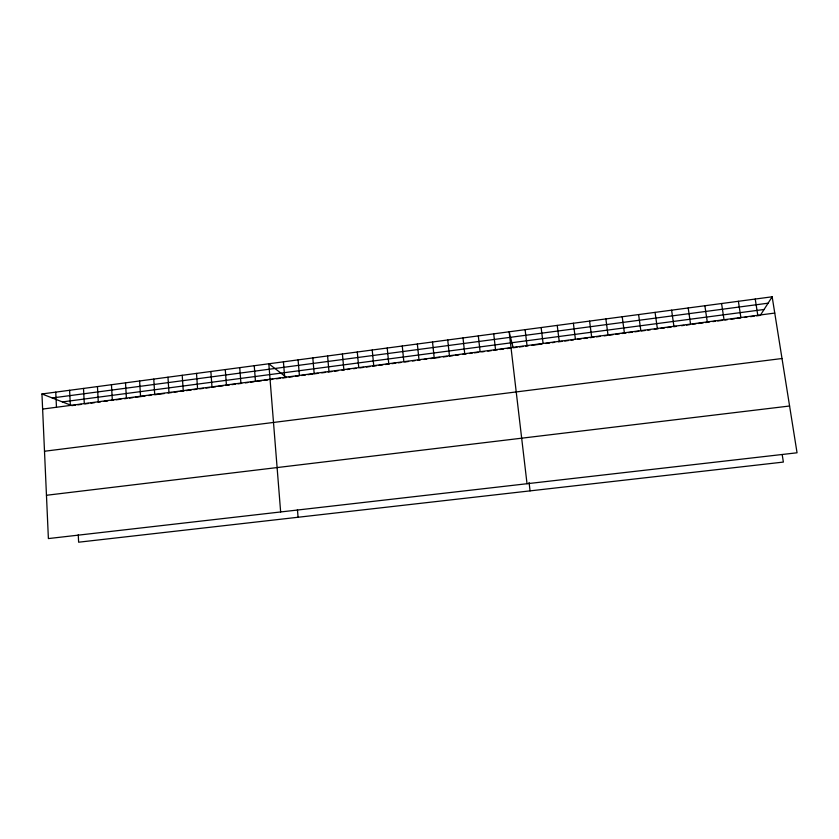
<?xml version="1.0" encoding="UTF-8"?>
<svg xmlns="http://www.w3.org/2000/svg" width="839" height="839" viewBox="0 0 839 839"><rect width="100%" height="100%" fill="white"/><g stroke="black" fill="none" stroke-linecap="round" stroke-linejoin="round"><path stroke-width="1.26" d="M772.163 296.796L797.05 452.787L48.389 538.575L41.95 393.963L772.163 296.796L760.312 315.38L756.642 315.852M52.228 397.959L768.084 303.194M62.411 401.912L764.056 309.497M42.621 409.075L774.754 313.073M75.489 405.143L71.923 405.615L41.95 393.963M77.87 404.828L81.435 404.367M85.001 403.895L88.577 403.433M90.969 403.119L94.545 402.647M98.132 402.175L100.523 401.86M104.109 401.388L107.707 400.927M111.293 400.455L113.695 400.14M116.097 399.825L120.9 399.196M124.508 398.724L126.92 398.399M129.332 398.085L132.94 397.613M135.352 397.298L145.021 396.029M148.65 395.557L151.062 395.242M154.701 394.76L164.413 393.491M168.062 393.009L171.712 392.526M174.145 392.212L177.795 391.729M180.238 391.414L183.909 390.932M186.352 390.617L191.229 389.978M193.683 389.653L196.137 389.327M199.808 388.845L203.489 388.363M205.943 388.048L209.635 387.566M212.089 387.24L215.78 386.758M218.234 386.433L223.174 385.783M225.639 385.458L229.341 384.975M231.805 384.65L235.518 384.168M237.993 383.843L241.716 383.36M245.428 382.867L247.914 382.542M250.389 382.217L254.123 381.724M256.608 381.399L261.579 380.749M264.075 380.424L267.809 379.931M270.305 379.606L272.801 379.28M276.545 378.788L280.299 378.295M282.806 377.969L286.55 377.477L268.816 363.78L280.646 511.958M289.067 377.151L292.821 376.659M295.338 376.323L299.103 375.83M301.61 375.505L305.396 375.012M307.913 374.676L312.947 374.016M314.206 373.848L317.991 373.355M321.788 372.862L325.574 372.359M328.101 372.034L331.908 371.53M334.436 371.205L338.243 370.702M342.05 370.198L344.588 369.873M347.136 369.538L349.674 369.202M353.492 368.699L356.04 368.373M359.868 367.87L363.696 367.367M366.244 367.031L370.083 366.528M372.642 366.192L376.48 365.689M379.039 365.353L382.888 364.85M385.458 364.514L389.306 364.011M391.876 363.675L395.735 363.161M398.305 362.826L400.885 362.49M404.755 361.987L408.624 361.473M412.494 360.969L415.074 360.634M417.665 360.288L420.255 359.952M424.135 359.438L426.726 359.102M430.617 358.589L439.709 357.404M443.401 356.921L446.977 356.449M449.368 356.135L452.955 355.663M455.346 355.348L458.943 354.876M462.53 354.404L466.127 353.943M469.725 353.471L472.137 353.156M474.538 352.831L478.146 352.359M481.754 351.887L484.155 351.572M487.784 351.101L491.402 350.629M493.814 350.303L497.433 349.832M499.855 349.517L503.484 349.045M507.123 348.563L510.752 348.091M516.939 347.283L513.174 347.766L509.147 331.793L527.028 483.725M519.435 346.947L523.2 346.455M525.696 346.129L528.203 345.804M531.978 345.311L542.036 343.99M545.811 343.497L549.597 342.994M552.114 342.669L554.642 342.333M558.428 341.84L562.224 341.337M564.752 341.012L568.548 340.508M571.086 340.183L573.614 339.847M577.431 339.344L581.238 338.851M583.787 338.516L587.594 338.012M590.142 337.687L593.97 337.184M596.519 336.848L600.336 336.345M604.164 335.841L606.723 335.506M609.282 335.17L613.12 334.667M615.69 334.331L619.528 333.828M622.098 333.492L625.946 332.989M628.516 332.653L632.365 332.15M634.934 331.814L638.804 331.3M641.384 330.965L645.254 330.461M647.834 330.115L650.414 329.779M654.294 329.276L658.175 328.762M660.765 328.427L664.645 327.913M667.236 327.577L671.127 327.063M673.727 326.728L676.328 326.381M681.52 325.7L683.932 325.385M686.333 325.071L689.941 324.599M692.353 324.284L695.961 323.812M698.373 323.497L703.197 322.858M705.62 322.543L709.238 322.071M712.867 321.599L715.289 321.274M717.712 320.959L722.557 320.32M724.98 320.005L727.403 319.69M731.052 319.208L734.702 318.736M737.135 318.411L740.785 317.939M744.434 317.457L746.878 317.132M750.538 316.66L754.198 316.177M44.498 451.246L782.011 358.515M46.46 495.272L789.583 406.013M782.221 454.717L783.374 462.079L78.625 542.204L78.258 534.747M755.236 299.051L757.785 315.296M738.383 301.295L740.879 317.52M721.582 303.529L724.036 319.722M704.865 305.753L707.267 321.924M688.2 307.965L690.56 324.116M671.609 310.178L673.916 326.298M655.07 312.381L657.346 328.469M638.605 314.573L640.828 330.639M622.202 316.754L624.384 332.789M605.863 318.925L608.002 334.939M589.586 321.096L591.673 337.079M573.373 323.246L575.418 339.218M557.222 325.396L559.225 341.337M541.134 327.535L543.095 343.455M525.109 329.675L527.018 345.563M529.084 482.509L530.07 490.878M493.71 333.849L495.534 349.685M478.324 335.894L480.107 351.709M463.002 337.939L464.743 353.722M447.732 339.963L449.431 355.736M432.525 341.987L434.183 357.739M417.361 344.011L418.986 359.732M402.269 346.014L403.842 361.714M387.219 348.017L388.761 363.686M372.233 350.01L373.733 365.657M357.288 352.002L358.756 367.629M342.417 353.985L343.843 369.579M327.588 355.956L328.972 371.53M312.811 357.917L314.164 373.47M298.086 359.879L299.408 375.411M297.446 509.619L298.076 517.254M283.425 361.829L284.694 377.34M254.248 365.71L255.444 381.168M239.744 367.639L240.898 383.077M225.282 369.569L226.404 384.975M210.883 371.488L211.963 386.873M196.525 373.397L197.574 388.761M182.22 375.295L183.238 390.638M167.968 377.193L168.954 392.516M153.768 379.081L154.712 394.382M139.62 380.969L140.532 396.239M125.514 382.846L126.395 398.095M111.461 384.713L112.311 399.941M97.46 386.58L98.268 401.787M83.512 388.436L84.288 403.622M69.606 390.282L70.35 405.447M55.752 392.128L56.465 407.261"/></g></svg>
